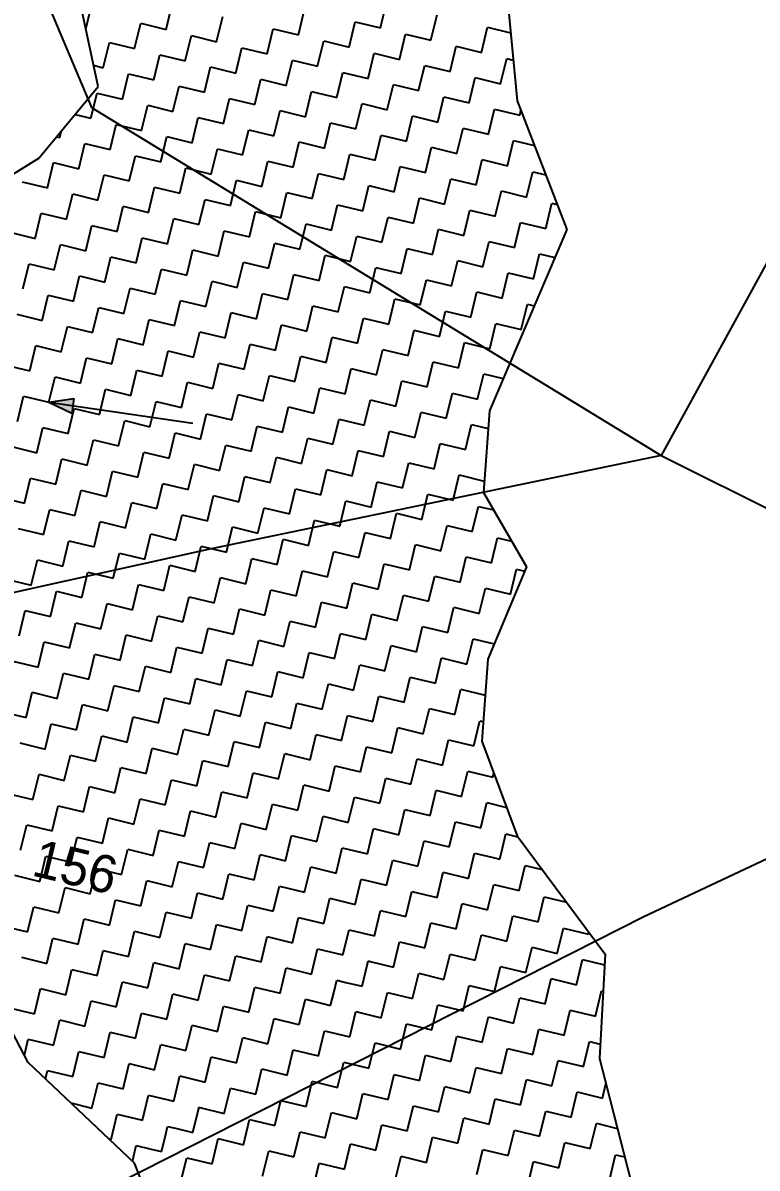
# Model space of a CAD drawing. Header units: metres. Extents: x 280481 to 282563, y 2046849 to 2049468.
# Drawn here: x 281282.9 to 281354, y 2048292.4 to 2048403.3 of the extents above; entities that cross this region are included whole.
import ezdxf
from ezdxf.enums import TextEntityAlignment as Align

# ---------------------------------------------------------------- set-up
doc = ezdxf.new("R2010")
doc.units = ezdxf.units.M
for name, color, linetype in [('POLY_HATCH', 12, 'Continuous'), ('POLY_PARCEL', 6, 'Continuous'), ('TEXT_PARCEL', 7, 'Continuous')]:
    doc.layers.add(name, color=color, linetype=linetype)
doc.styles.add('TEXT_MAP', font='')
doc.styles.get('TEXT_MAP').set_extended_font_data('Kruti Dev 050')

msp = doc.modelspace()

# ---------------------------------------------------------------- hatches: boundary and pattern name
h = msp.add_hatch(color=256)
h.paths.add_polyline_path([(281287.69, 2048366.24), (281287.79, 2048366.94), (281285.38, 2048366.57)])
h.paths.add_polyline_path([(281285.38, 2048366.57), (281287.59, 2048365.53), (281287.69, 2048366.24)])

# ---------------------------------------------------------------- linework, layer by layer
for points in [[(281285.38, 2048366.57), (281287.79, 2048366.94)], [(281287.79, 2048366.94), (281287.59, 2048365.53)], [(281285.38, 2048366.57), (281299.31, 2048364.55)], [(281285.38, 2048366.57), (281287.59, 2048365.53)]]:
    msp.add_lwpolyline(points)
at = {"layer": 'POLY_HATCH'}
for p, q in [((281328.88, 2048414.76), (281330.73, 2048395.75)), ((281290.14, 2048397.15), (281287.11, 2048411.33)), ((281284.41, 2048390.2), (281290.14, 2048397.15)), ((281330.73, 2048395.75), (281335.52, 2048383.3)), ((281280.62, 2048387.89), (281284.41, 2048390.2)), ((281335.52, 2048383.3), (281328.04, 2048365.75)), ((281328.04, 2048365.75), (281327.46, 2048357.82)), ((281327.46, 2048357.82), (281331.64, 2048350.62)), ((281331.64, 2048350.62), (281327.87, 2048341.69)), ((281327.87, 2048341.69), (281327.29, 2048333.76)), ((281327.29, 2048333.76), (281330.72, 2048324.59)), ((281330.72, 2048324.59), (281339.24, 2048313.11)), ((281283.37, 2048302.62), (281273.98, 2048320.5)), ((281339.24, 2048313.11), (281338.68, 2048303.03)), ((281293.66, 2048292.87), (281283.37, 2048302.62)), ((281338.68, 2048303.03), (281342.14, 2048289.55)), ((281297.02, 2048284.52), (281293.66, 2048292.87))]:
    msp.add_line(p, q, dxfattribs=at)
at = {"layer": 'POLY_HATCH', "linetype": 'Continuous'}
for p, q in [((281296.72, 2048402.68), (281297.31, 2048405.12)), ((281309.54, 2048402.16), (281310.14, 2048404.6)), ((281317.48, 2048402.82), (281318.07, 2048405.27)), ((281288.95, 2048402.69), (281289.38, 2048404.45)), ((281301.61, 2048401.49), (281302.21, 2048403.94)), ((281314.44, 2048400.97), (281315.03, 2048403.42)), ((281315.03, 2048403.42), (281317.48, 2048402.82)), ((281322.37, 2048401.64), (281322.96, 2048404.08)), ((281293.68, 2048400.82), (281294.27, 2048403.27)), ((281294.27, 2048403.27), (281296.72, 2048402.68)), ((281306.51, 2048400.3), (281307.1, 2048402.75)), ((281307.1, 2048402.75), (281309.54, 2048402.16)), ((281327.26, 2048400.45), (281327.86, 2048402.9)), ((281327.86, 2048402.9), (281330.09, 2048402.36)), ((281290.64, 2048398.97), (281291.23, 2048401.41)), ((281291.23, 2048401.41), (281293.68, 2048400.82)), ((281298.57, 2048399.64), (281299.17, 2048402.08)), ((281299.17, 2048402.08), (281301.61, 2048401.49)), ((281311.4, 2048399.12), (281311.99, 2048401.56)), ((281311.99, 2048401.56), (281314.44, 2048400.97)), ((281319.33, 2048399.78), (281319.92, 2048402.23)), ((281319.92, 2048402.23), (281322.37, 2048401.64)), ((281295.53, 2048397.78), (281296.13, 2048400.23)), ((281296.13, 2048400.23), (281298.57, 2048399.64)), ((281303.47, 2048398.45), (281304.06, 2048400.9)), ((281304.06, 2048400.9), (281306.51, 2048400.3)), ((281316.29, 2048397.93), (281316.88, 2048400.38)), ((281316.88, 2048400.38), (281319.33, 2048399.78)), ((281324.22, 2048398.6), (281324.82, 2048401.05)), ((281324.82, 2048401.05), (281327.26, 2048400.45)), ((281289.7, 2048399.2), (281290.64, 2048398.97)), ((281300.43, 2048396.6), (281301.02, 2048399.04)), ((281301.02, 2048399.04), (281303.47, 2048398.45)), ((281308.36, 2048397.26), (281308.95, 2048399.71)), ((281308.95, 2048399.71), (281311.4, 2048399.12)), ((281321.18, 2048396.75), (281321.78, 2048399.19)), ((281321.78, 2048399.19), (281324.22, 2048398.6)), ((281329.12, 2048397.41), (281329.71, 2048399.86)), ((281329.71, 2048399.86), (281330.35, 2048399.7)), ((281292.49, 2048395.93), (281293.09, 2048398.38)), ((281293.09, 2048398.38), (281295.53, 2048397.78)), ((281305.32, 2048395.41), (281305.91, 2048397.86)), ((281305.91, 2048397.86), (281308.36, 2048397.26)), ((281313.25, 2048396.08), (281313.84, 2048398.52)), ((281313.84, 2048398.52), (281316.29, 2048397.93)), ((281326.08, 2048395.56), (281326.67, 2048398.01)), ((281326.67, 2048398.01), (281329.12, 2048397.41)), ((281297.39, 2048394.74), (281297.98, 2048397.19)), ((281297.98, 2048397.19), (281300.43, 2048396.6)), ((281318.14, 2048394.89), (281318.74, 2048397.34)), ((281318.74, 2048397.34), (281321.18, 2048396.75)), ((281289.45, 2048394.08), (281290.05, 2048396.52)), ((281290.05, 2048396.52), (281292.49, 2048395.93)), ((281302.28, 2048393.56), (281302.87, 2048396)), ((281302.87, 2048396), (281305.32, 2048395.41)), ((281310.21, 2048394.22), (281310.8, 2048396.67)), ((281310.8, 2048396.67), (281313.25, 2048396.08)), ((281323.04, 2048393.71), (281323.63, 2048396.15)), ((281323.63, 2048396.15), (281326.08, 2048395.56)), ((281294.35, 2048392.89), (281294.94, 2048395.34)), ((281294.94, 2048395.34), (281297.39, 2048394.74)), ((281307.17, 2048392.37), (281307.77, 2048394.82)), ((281307.77, 2048394.82), (281310.21, 2048394.22)), ((281315.1, 2048393.04), (281315.7, 2048395.49)), ((281315.7, 2048395.49), (281318.14, 2048394.89)), ((281327.93, 2048392.52), (281328.52, 2048394.97)), ((281328.52, 2048394.97), (281330.97, 2048394.37)), ((281330.97, 2048394.37), (281331.08, 2048394.84)), ((281287.91, 2048394.45), (281289.45, 2048394.08)), ((281291.31, 2048391.04), (281291.9, 2048393.48)), ((281291.9, 2048393.48), (281294.35, 2048392.89)), ((281299.24, 2048391.7), (281299.83, 2048394.15)), ((281299.83, 2048394.15), (281302.28, 2048393.56)), ((281312.07, 2048391.19), (281312.66, 2048393.63)), ((281312.66, 2048393.63), (281315.1, 2048393.04)), ((281320, 2048391.85), (281320.59, 2048394.3)), ((281320.59, 2048394.3), (281323.04, 2048393.71)), ((281286.42, 2048392.22), (281286.55, 2048392.8)), ((281304.13, 2048390.52), (281304.73, 2048392.96)), ((281304.73, 2048392.96), (281307.17, 2048392.37)), ((281316.96, 2048390), (281317.55, 2048392.45)), ((281317.55, 2048392.45), (281320, 2048391.85)), ((281324.89, 2048390.67), (281325.48, 2048393.11)), ((281325.48, 2048393.11), (281327.93, 2048392.52)), ((281286.14, 2048392.29), (281286.42, 2048392.22)), ((281288.27, 2048389.18), (281288.86, 2048391.63)), ((281288.86, 2048391.63), (281291.31, 2048391.04)), ((281296.2, 2048389.85), (281296.79, 2048392.3)), ((281296.79, 2048392.3), (281299.24, 2048391.7)), ((281309.03, 2048389.33), (281309.62, 2048391.78)), ((281309.62, 2048391.78), (281312.07, 2048391.19)), ((281321.85, 2048388.81), (281322.44, 2048391.26)), ((281322.44, 2048391.26), (281324.89, 2048390.67)), ((281329.78, 2048389.48), (281330.38, 2048391.93)), ((281330.38, 2048391.93), (281332.39, 2048391.44)), ((281293.16, 2048388), (281293.75, 2048390.44)), ((281293.75, 2048390.44), (281296.2, 2048389.85)), ((281301.09, 2048388.66), (281301.69, 2048391.11)), ((281301.69, 2048391.11), (281304.13, 2048390.52)), ((281313.92, 2048388.15), (281314.51, 2048390.59)), ((281314.51, 2048390.59), (281316.96, 2048390)), ((281285.23, 2048387.33), (281285.82, 2048389.78)), ((281285.82, 2048389.78), (281288.27, 2048389.18)), ((281298.05, 2048386.81), (281298.65, 2048389.26)), ((281298.65, 2048389.26), (281301.09, 2048388.66)), ((281305.99, 2048387.48), (281306.58, 2048389.92)), ((281306.58, 2048389.92), (281309.03, 2048389.33)), ((281318.81, 2048386.96), (281319.4, 2048389.41)), ((281319.4, 2048389.41), (281321.85, 2048388.81)), ((281326.74, 2048387.63), (281327.34, 2048390.07)), ((281327.34, 2048390.07), (281329.78, 2048389.48)), ((281282.78, 2048387.92), (281285.23, 2048387.33)), ((281290.12, 2048386.14), (281290.72, 2048388.59)), ((281290.72, 2048388.59), (281293.16, 2048388)), ((281302.95, 2048385.62), (281303.54, 2048388.07)), ((281303.54, 2048388.07), (281305.99, 2048387.48)), ((281310.88, 2048386.29), (281311.47, 2048388.74)), ((281311.47, 2048388.74), (281313.92, 2048388.15)), ((281323.7, 2048385.77), (281324.3, 2048388.22)), ((281324.3, 2048388.22), (281326.74, 2048387.63)), ((281331.64, 2048386.44), (281332.23, 2048388.89)), ((281332.23, 2048388.89), (281333.49, 2048388.58)), ((281295.01, 2048384.96), (281295.61, 2048387.4)), ((281295.61, 2048387.4), (281298.05, 2048386.81)), ((281307.84, 2048384.44), (281308.43, 2048386.89)), ((281308.43, 2048386.89), (281310.88, 2048386.29)), ((281315.77, 2048385.11), (281316.37, 2048387.55)), ((281316.37, 2048387.55), (281318.81, 2048386.96)), ((281328.6, 2048384.59), (281329.19, 2048387.03)), ((281329.19, 2048387.03), (281331.64, 2048386.44)), ((281287.08, 2048384.29), (281287.68, 2048386.74)), ((281287.68, 2048386.74), (281290.12, 2048386.14)), ((281299.91, 2048383.77), (281300.5, 2048386.22)), ((281300.5, 2048386.22), (281302.95, 2048385.62)), ((281312.73, 2048383.25), (281313.33, 2048385.7)), ((281313.33, 2048385.7), (281315.77, 2048385.11)), ((281320.67, 2048383.92), (281321.26, 2048386.37)), ((281321.26, 2048386.37), (281323.7, 2048385.77)), ((281333.49, 2048383.4), (281334.08, 2048385.85)), ((281334.08, 2048385.85), (281334.59, 2048385.73)), ((281284.04, 2048382.44), (281284.64, 2048384.88)), ((281284.64, 2048384.88), (281287.08, 2048384.29)), ((281291.98, 2048383.1), (281292.57, 2048385.55)), ((281292.57, 2048385.55), (281295.01, 2048384.96)), ((281304.8, 2048382.59), (281305.39, 2048385.03)), ((281305.39, 2048385.03), (281307.84, 2048384.44)), ((281325.56, 2048382.73), (281326.15, 2048385.18)), ((281326.15, 2048385.18), (281328.6, 2048384.59)), ((281288.94, 2048381.25), (281289.53, 2048383.7)), ((281289.53, 2048383.7), (281291.98, 2048383.1)), ((281296.87, 2048381.92), (281297.46, 2048384.36)), ((281297.46, 2048384.36), (281299.91, 2048383.77)), ((281309.69, 2048381.4), (281310.29, 2048383.85)), ((281310.29, 2048383.85), (281312.73, 2048383.25)), ((281317.63, 2048382.07), (281318.22, 2048384.51)), ((281318.22, 2048384.51), (281320.67, 2048383.92)), ((281330.45, 2048381.55), (281331.04, 2048383.99)), ((281331.04, 2048383.99), (281333.49, 2048383.4)), ((281281.6, 2048383.03), (281284.04, 2048382.44)), ((281293.83, 2048380.06), (281294.42, 2048382.51)), ((281294.42, 2048382.51), (281296.87, 2048381.92)), ((281301.76, 2048380.73), (281302.35, 2048383.18)), ((281302.35, 2048383.18), (281304.8, 2048382.59)), ((281314.59, 2048380.21), (281315.18, 2048382.66)), ((281315.18, 2048382.66), (281317.63, 2048382.07)), ((281322.52, 2048380.88), (281323.11, 2048383.33)), ((281323.11, 2048383.33), (281325.56, 2048382.73)), ((281285.9, 2048379.4), (281286.49, 2048381.84)), ((281286.49, 2048381.84), (281288.94, 2048381.25)), ((281298.72, 2048378.88), (281299.31, 2048381.32)), ((281299.31, 2048381.32), (281301.76, 2048380.73)), ((281306.65, 2048379.55), (281307.25, 2048381.99)), ((281307.25, 2048381.99), (281309.69, 2048381.4)), ((281319.48, 2048379.03), (281320.07, 2048381.47)), ((281320.07, 2048381.47), (281322.52, 2048380.88)), ((281327.41, 2048379.7), (281328, 2048382.14)), ((281328, 2048382.14), (281330.45, 2048381.55)), ((281290.79, 2048378.21), (281291.38, 2048380.66)), ((281291.38, 2048380.66), (281293.83, 2048380.06)), ((281303.61, 2048377.69), (281304.21, 2048380.14)), ((281304.21, 2048380.14), (281306.65, 2048379.55)), ((281311.55, 2048378.36), (281312.14, 2048380.81)), ((281312.14, 2048380.81), (281314.59, 2048380.21)), ((281324.37, 2048377.84), (281324.97, 2048380.29)), ((281324.97, 2048380.29), (281327.41, 2048379.7)), ((281332.3, 2048378.51), (281332.9, 2048380.96)), ((281332.9, 2048380.96), (281334.37, 2048380.6)), ((281282.86, 2048377.54), (281283.45, 2048379.99)), ((281283.45, 2048379.99), (281285.9, 2048379.4)), ((281295.68, 2048377.03), (281296.28, 2048379.47)), ((281296.28, 2048379.47), (281298.72, 2048378.88)), ((281316.44, 2048377.17), (281317.03, 2048379.62)), ((281317.03, 2048379.62), (281319.48, 2048379.03)), ((281329.26, 2048376.66), (281329.86, 2048379.1)), ((281329.86, 2048379.1), (281332.3, 2048378.51)), ((281287.75, 2048376.36), (281288.34, 2048378.8)), ((281288.34, 2048378.8), (281290.79, 2048378.21)), ((281300.58, 2048375.84), (281301.17, 2048378.29)), ((281301.17, 2048378.29), (281303.61, 2048377.69)), ((281308.51, 2048376.51), (281309.1, 2048378.95)), ((281309.1, 2048378.95), (281311.55, 2048378.36)), ((281321.33, 2048375.99), (281321.93, 2048378.43)), ((281321.93, 2048378.43), (281324.37, 2048377.84)), ((281284.71, 2048374.5), (281285.3, 2048376.95)), ((281285.3, 2048376.95), (281287.75, 2048376.36)), ((281292.64, 2048375.17), (281293.24, 2048377.62)), ((281293.24, 2048377.62), (281295.68, 2048377.03)), ((281305.47, 2048374.65), (281306.06, 2048377.1)), ((281306.06, 2048377.1), (281308.51, 2048376.51)), ((281313.4, 2048375.32), (281313.99, 2048377.77)), ((281313.99, 2048377.77), (281316.44, 2048377.17)), ((281326.23, 2048374.8), (281326.82, 2048377.25)), ((281326.82, 2048377.25), (281329.26, 2048376.66)), ((281289.6, 2048373.32), (281290.2, 2048375.76)), ((281290.2, 2048375.76), (281292.64, 2048375.17)), ((281297.54, 2048373.99), (281298.13, 2048376.43)), ((281298.13, 2048376.43), (281300.58, 2048375.84)), ((281310.36, 2048373.47), (281310.95, 2048375.91)), ((281310.95, 2048375.91), (281313.4, 2048375.32)), ((281318.29, 2048374.13), (281318.89, 2048376.58)), ((281318.89, 2048376.58), (281321.33, 2048375.99)), ((281331.12, 2048373.62), (281331.71, 2048376.06)), ((281331.71, 2048376.06), (281332.37, 2048375.9)), ((281282.26, 2048375.1), (281284.71, 2048374.5)), ((281294.5, 2048372.13), (281295.09, 2048374.58)), ((281295.09, 2048374.58), (281297.54, 2048373.99)), ((281302.43, 2048372.8), (281303.02, 2048375.25)), ((281303.02, 2048375.25), (281305.47, 2048374.65)), ((281315.25, 2048372.28), (281315.85, 2048374.73)), ((281315.85, 2048374.73), (281318.29, 2048374.13)), ((281323.19, 2048372.95), (281323.78, 2048375.4)), ((281323.78, 2048375.4), (281326.23, 2048374.8)), ((281286.56, 2048371.46), (281287.16, 2048373.91)), ((281287.16, 2048373.91), (281289.6, 2048373.32)), ((281307.32, 2048371.61), (281307.91, 2048374.06)), ((281307.91, 2048374.06), (281310.36, 2048373.47)), ((281320.15, 2048371.1), (281320.74, 2048373.54)), ((281320.74, 2048373.54), (281323.19, 2048372.95)), ((281328.08, 2048371.76), (281328.67, 2048374.21)), ((281328.67, 2048374.21), (281331.12, 2048373.62)), ((281291.46, 2048370.28), (281292.05, 2048372.73)), ((281292.05, 2048372.73), (281294.5, 2048372.13)), ((281299.39, 2048370.95), (281299.98, 2048373.39)), ((281299.98, 2048373.39), (281302.43, 2048372.8)), ((281312.21, 2048370.43), (281312.81, 2048372.87)), ((281312.81, 2048372.87), (281315.25, 2048372.28)), ((281325.04, 2048369.91), (281325.63, 2048372.36)), ((281325.63, 2048372.36), (281328.08, 2048371.76)), ((281283.52, 2048369.61), (281284.12, 2048372.06)), ((281284.12, 2048372.06), (281286.56, 2048371.46)), ((281296.35, 2048369.09), (281296.94, 2048371.54)), ((281296.94, 2048371.54), (281299.39, 2048370.95)), ((281304.28, 2048369.76), (281304.88, 2048372.21)), ((281304.88, 2048372.21), (281307.32, 2048371.61)), ((281317.11, 2048369.24), (281317.7, 2048371.69)), ((281317.7, 2048371.69), (281320.15, 2048371.1)), ((281281.08, 2048370.2), (281283.52, 2048369.61)), ((281288.42, 2048368.43), (281289.01, 2048370.87)), ((281289.01, 2048370.87), (281291.46, 2048370.28)), ((281301.24, 2048367.91), (281301.84, 2048370.35)), ((281301.84, 2048370.35), (281304.28, 2048369.76)), ((281309.18, 2048368.57), (281309.77, 2048371.02)), ((281309.77, 2048371.02), (281312.21, 2048370.43)), ((281322, 2048368.06), (281322.59, 2048370.5)), ((281322.59, 2048370.5), (281325.04, 2048369.91)), ((281285.38, 2048366.57), (281285.97, 2048369.02)), ((281285.97, 2048369.02), (281288.42, 2048368.43)), ((281293.31, 2048367.24), (281293.9, 2048369.69)), ((281293.9, 2048369.69), (281296.35, 2048369.09)), ((281306.14, 2048366.72), (281306.73, 2048369.17)), ((281306.73, 2048369.17), (281309.18, 2048368.57)), ((281314.07, 2048367.39), (281314.66, 2048369.83)), ((281314.66, 2048369.83), (281317.11, 2048369.24)), ((281326.89, 2048366.87), (281327.49, 2048369.32)), ((281327.49, 2048369.32), (281329.36, 2048368.86)), ((281298.2, 2048366.05), (281298.8, 2048368.5)), ((281298.8, 2048368.5), (281301.24, 2048367.91)), ((281311.03, 2048365.53), (281311.62, 2048367.98)), ((281311.62, 2048367.98), (281314.07, 2048367.39)), ((281318.96, 2048366.2), (281319.55, 2048368.65)), ((281319.55, 2048368.65), (281322, 2048368.06)), ((281282.34, 2048364.72), (281282.93, 2048367.16)), ((281282.93, 2048367.16), (281285.38, 2048366.57)), ((281290.27, 2048365.39), (281290.86, 2048367.83)), ((281290.86, 2048367.83), (281293.31, 2048367.24)), ((281303.1, 2048364.87), (281303.69, 2048367.31)), ((281303.69, 2048367.31), (281306.14, 2048366.72)), ((281323.85, 2048365.02), (281324.45, 2048367.46)), ((281324.45, 2048367.46), (281326.89, 2048366.87)), ((281287.23, 2048363.53), (281287.82, 2048365.98)), ((281287.82, 2048365.98), (281290.27, 2048365.39)), ((281295.16, 2048364.2), (281295.76, 2048366.65)), ((281295.76, 2048366.65), (281298.2, 2048366.05)), ((281307.99, 2048363.68), (281308.58, 2048366.13)), ((281308.58, 2048366.13), (281311.03, 2048365.53)), ((281315.92, 2048364.35), (281316.51, 2048366.8)), ((281316.51, 2048366.8), (281318.96, 2048366.2)), ((281292.12, 2048362.35), (281292.72, 2048364.79)), ((281292.72, 2048364.79), (281295.16, 2048364.2)), ((281300.06, 2048363.01), (281300.65, 2048365.46)), ((281300.65, 2048365.46), (281303.1, 2048364.87)), ((281312.88, 2048362.5), (281313.47, 2048364.94)), ((281313.47, 2048364.94), (281315.92, 2048364.35)), ((281320.81, 2048363.16), (281321.41, 2048365.61)), ((281321.41, 2048365.61), (281323.85, 2048365.02)), ((281284.19, 2048361.68), (281284.79, 2048364.13)), ((281284.79, 2048364.13), (281287.23, 2048363.53)), ((281297.02, 2048361.16), (281297.61, 2048363.61)), ((281297.61, 2048363.61), (281300.06, 2048363.01)), ((281304.95, 2048361.83), (281305.54, 2048364.27)), ((281305.54, 2048364.27), (281307.99, 2048363.68)), ((281317.77, 2048361.31), (281318.37, 2048363.76)), ((281318.37, 2048363.76), (281320.81, 2048363.16)), ((281325.71, 2048361.98), (281326.3, 2048364.42)), ((281326.3, 2048364.42), (281327.91, 2048364.03)), ((281289.09, 2048360.49), (281289.68, 2048362.94)), ((281289.68, 2048362.94), (281292.12, 2048362.35)), ((281301.91, 2048359.97), (281302.5, 2048362.42)), ((281302.5, 2048362.42), (281304.95, 2048361.83)), ((281309.84, 2048360.64), (281310.44, 2048363.09)), ((281310.44, 2048363.09), (281312.88, 2048362.5)), ((281322.67, 2048360.12), (281323.26, 2048362.57)), ((281323.26, 2048362.57), (281325.71, 2048361.98)), ((281281.75, 2048362.27), (281284.19, 2048361.68)), ((281293.98, 2048359.31), (281294.57, 2048361.75)), ((281294.57, 2048361.75), (281297.02, 2048361.16)), ((281314.74, 2048359.46), (281315.33, 2048361.9)), ((281315.33, 2048361.9), (281317.77, 2048361.31)), ((281286.05, 2048358.64), (281286.64, 2048361.09)), ((281286.64, 2048361.09), (281289.09, 2048360.49)), ((281298.87, 2048358.12), (281299.46, 2048360.57)), ((281299.46, 2048360.57), (281301.91, 2048359.97)), ((281306.8, 2048358.79), (281307.4, 2048361.24)), ((281307.4, 2048361.24), (281309.84, 2048360.64)), ((281319.63, 2048358.27), (281320.22, 2048360.72)), ((281320.22, 2048360.72), (281322.67, 2048360.12)), ((281283.01, 2048356.79), (281283.6, 2048359.23)), ((281283.6, 2048359.23), (281286.05, 2048358.64)), ((281290.94, 2048357.45), (281291.53, 2048359.9)), ((281291.53, 2048359.9), (281293.98, 2048359.31)), ((281303.76, 2048356.94), (281304.36, 2048359.38)), ((281304.36, 2048359.38), (281306.8, 2048358.79)), ((281311.7, 2048357.6), (281312.29, 2048360.05)), ((281312.29, 2048360.05), (281314.74, 2048359.46)), ((281324.52, 2048357.08), (281325.11, 2048359.53)), ((281325.11, 2048359.53), (281327.54, 2048358.94)), ((281287.9, 2048355.6), (281288.49, 2048358.05)), ((281288.49, 2048358.05), (281290.94, 2048357.45)), ((281295.83, 2048356.27), (281296.42, 2048358.71)), ((281296.42, 2048358.71), (281298.87, 2048358.12)), ((281308.66, 2048355.75), (281309.25, 2048358.2)), ((281309.25, 2048358.2), (281311.7, 2048357.6)), ((281316.59, 2048356.42), (281317.18, 2048358.86)), ((281317.18, 2048358.86), (281319.63, 2048358.27)), ((281280.56, 2048357.38), (281283.01, 2048356.79)), ((281292.79, 2048354.41), (281293.39, 2048356.86)), ((281293.39, 2048356.86), (281295.83, 2048356.27)), ((281300.72, 2048355.08), (281301.32, 2048357.53)), ((281301.32, 2048357.53), (281303.76, 2048356.94)), ((281313.55, 2048354.56), (281314.14, 2048357.01)), ((281314.14, 2048357.01), (281316.59, 2048356.42)), ((281321.48, 2048355.23), (281322.07, 2048357.68)), ((281322.07, 2048357.68), (281324.52, 2048357.08)), ((281284.86, 2048353.75), (281285.45, 2048356.19)), ((281285.45, 2048356.19), (281287.9, 2048355.6)), ((281305.62, 2048353.9), (281306.21, 2048356.34)), ((281306.21, 2048356.34), (281308.66, 2048355.75)), ((281318.44, 2048353.38), (281319.04, 2048355.82)), ((281319.04, 2048355.82), (281321.48, 2048355.23)), ((281326.37, 2048354.04), (281326.97, 2048356.49)), ((281326.97, 2048356.49), (281328.43, 2048356.14)), ((281289.75, 2048352.56), (281290.35, 2048355.01)), ((281290.35, 2048355.01), (281292.79, 2048354.41)), ((281297.68, 2048353.23), (281298.28, 2048355.67)), ((281298.28, 2048355.67), (281300.72, 2048355.08)), ((281310.51, 2048352.71), (281311.1, 2048355.16)), ((281311.1, 2048355.16), (281313.55, 2048354.56)), ((281323.34, 2048352.19), (281323.93, 2048354.64)), ((281323.93, 2048354.64), (281326.37, 2048354.04)), ((281282.41, 2048354.34), (281284.86, 2048353.75)), ((281294.65, 2048351.37), (281295.24, 2048353.82)), ((281295.24, 2048353.82), (281297.68, 2048353.23)), ((281302.58, 2048352.04), (281303.17, 2048354.49)), ((281303.17, 2048354.49), (281305.62, 2048353.9)), ((281315.4, 2048351.52), (281316, 2048353.97)), ((281316, 2048353.97), (281318.44, 2048353.38)), ((281286.71, 2048350.71), (281287.31, 2048353.15)), ((281287.31, 2048353.15), (281289.75, 2048352.56)), ((281299.54, 2048350.19), (281300.13, 2048352.64)), ((281300.13, 2048352.64), (281302.58, 2048352.04)), ((281307.47, 2048350.86), (281308.06, 2048353.3)), ((281308.06, 2048353.3), (281310.51, 2048352.71)), ((281320.3, 2048350.34), (281320.89, 2048352.78)), ((281320.89, 2048352.78), (281323.34, 2048352.19)), ((281328.23, 2048351.01), (281328.82, 2048353.45)), ((281328.82, 2048353.45), (281330.18, 2048353.12)), ((281283.67, 2048348.85), (281284.27, 2048351.3)), ((281284.27, 2048351.3), (281286.71, 2048350.71)), ((281291.61, 2048349.52), (281292.2, 2048351.97)), ((281292.2, 2048351.97), (281294.65, 2048351.37)), ((281304.43, 2048349), (281305.02, 2048351.45)), ((281305.02, 2048351.45), (281307.47, 2048350.86)), ((281312.36, 2048349.67), (281312.96, 2048352.12)), ((281312.96, 2048352.12), (281315.4, 2048351.52)), ((281325.19, 2048349.15), (281325.78, 2048351.6)), ((281325.78, 2048351.6), (281328.23, 2048351.01)), ((281296.5, 2048348.34), (281297.09, 2048350.78)), ((281297.09, 2048350.78), (281299.54, 2048350.19)), ((281309.32, 2048347.82), (281309.92, 2048350.26)), ((281309.92, 2048350.26), (281312.36, 2048349.67)), ((281317.26, 2048348.48), (281317.85, 2048350.93)), ((281317.85, 2048350.93), (281320.3, 2048350.34)), ((281330.08, 2048347.97), (281330.67, 2048350.41)), ((281330.67, 2048350.41), (281331.47, 2048350.22)), ((281281.23, 2048349.45), (281283.67, 2048348.85)), ((281288.57, 2048347.67), (281289.16, 2048350.11)), ((281289.16, 2048350.11), (281291.61, 2048349.52)), ((281301.39, 2048347.15), (281301.98, 2048349.6)), ((281301.98, 2048349.6), (281304.43, 2048349)), ((281314.22, 2048346.63), (281314.81, 2048349.08)), ((281314.81, 2048349.08), (281317.26, 2048348.48)), ((281322.15, 2048347.3), (281322.74, 2048349.74)), ((281322.74, 2048349.74), (281325.19, 2048349.15)), ((281285.53, 2048345.81), (281286.12, 2048348.26)), ((281286.12, 2048348.26), (281288.57, 2048347.67)), ((281293.46, 2048346.48), (281294.05, 2048348.93)), ((281294.05, 2048348.93), (281296.5, 2048348.34)), ((281306.28, 2048345.96), (281306.88, 2048348.41)), ((281306.88, 2048348.41), (281309.32, 2048347.82)), ((281327.04, 2048346.11), (281327.64, 2048348.56)), ((281327.64, 2048348.56), (281330.08, 2048347.97)), ((281290.42, 2048344.63), (281291.01, 2048347.07)), ((281291.01, 2048347.07), (281293.46, 2048346.48)), ((281298.35, 2048345.3), (281298.95, 2048347.74)), ((281298.95, 2048347.74), (281301.39, 2048347.15)), ((281311.18, 2048344.78), (281311.77, 2048347.22)), ((281311.77, 2048347.22), (281314.22, 2048346.63)), ((281319.11, 2048345.45), (281319.7, 2048347.89)), ((281319.7, 2048347.89), (281322.15, 2048347.3)), ((281282.49, 2048343.96), (281283.08, 2048346.41)), ((281283.08, 2048346.41), (281285.53, 2048345.81)), ((281295.31, 2048343.44), (281295.91, 2048345.89)), ((281295.91, 2048345.89), (281298.35, 2048345.3)), ((281303.25, 2048344.11), (281303.84, 2048346.56)), ((281303.84, 2048346.56), (281306.28, 2048345.96)), ((281316.07, 2048343.59), (281316.66, 2048346.04)), ((281316.66, 2048346.04), (281319.11, 2048345.45)), ((281324, 2048344.26), (281324.6, 2048346.71)), ((281324.6, 2048346.71), (281327.04, 2048346.11)), ((281287.38, 2048342.78), (281287.97, 2048345.22)), ((281287.97, 2048345.22), (281290.42, 2048344.63)), ((281300.21, 2048342.26), (281300.8, 2048344.7)), ((281300.8, 2048344.7), (281303.25, 2048344.11)), ((281308.14, 2048342.92), (281308.73, 2048345.37)), ((281308.73, 2048345.37), (281311.18, 2048344.78)), ((281320.96, 2048342.41), (281321.56, 2048344.85)), ((281321.56, 2048344.85), (281324, 2048344.26)), ((281292.27, 2048341.59), (281292.87, 2048344.04)), ((281292.87, 2048344.04), (281295.31, 2048343.44)), ((281305.1, 2048341.07), (281305.69, 2048343.52)), ((281305.69, 2048343.52), (281308.14, 2048342.92)), ((281313.03, 2048341.74), (281313.62, 2048344.18)), ((281313.62, 2048344.18), (281316.07, 2048343.59)), ((281325.86, 2048341.22), (281326.45, 2048343.67)), ((281326.45, 2048343.67), (281328.49, 2048343.17)), ((281284.34, 2048340.92), (281284.93, 2048343.37)), ((281284.93, 2048343.37), (281287.38, 2048342.78)), ((281297.17, 2048340.4), (281297.76, 2048342.85)), ((281297.76, 2048342.85), (281300.21, 2048342.26)), ((281317.92, 2048340.55), (281318.52, 2048343)), ((281318.52, 2048343), (281320.96, 2048342.41)), ((281281.89, 2048341.51), (281284.34, 2048340.92)), ((281289.23, 2048339.74), (281289.83, 2048342.18)), ((281289.83, 2048342.18), (281292.27, 2048341.59)), ((281302.06, 2048339.22), (281302.65, 2048341.66)), ((281302.65, 2048341.66), (281305.1, 2048341.07)), ((281309.99, 2048339.88), (281310.58, 2048342.33)), ((281310.58, 2048342.33), (281313.03, 2048341.74)), ((281322.82, 2048339.37), (281323.41, 2048341.81)), ((281323.41, 2048341.81), (281325.86, 2048341.22)), ((281286.19, 2048337.88), (281286.79, 2048340.33)), ((281286.79, 2048340.33), (281289.23, 2048339.74)), ((281294.13, 2048338.55), (281294.72, 2048341)), ((281294.72, 2048341), (281297.17, 2048340.4)), ((281306.95, 2048338.03), (281307.55, 2048340.48)), ((281307.55, 2048340.48), (281309.99, 2048339.88)), ((281314.88, 2048338.7), (281315.48, 2048341.15)), ((281315.48, 2048341.15), (281317.92, 2048340.55)), ((281291.09, 2048336.7), (281291.68, 2048339.14)), ((281291.68, 2048339.14), (281294.13, 2048338.55)), ((281299.02, 2048337.36), (281299.61, 2048339.81)), ((281299.61, 2048339.81), (281302.06, 2048339.22)), ((281311.85, 2048336.85), (281312.44, 2048339.29)), ((281312.44, 2048339.29), (281314.88, 2048338.7)), ((281319.78, 2048337.51), (281320.37, 2048339.96)), ((281320.37, 2048339.96), (281322.82, 2048339.37)), ((281283.16, 2048336.03), (281283.75, 2048338.48)), ((281283.75, 2048338.48), (281286.19, 2048337.88)), ((281303.91, 2048336.18), (281304.51, 2048338.62)), ((281304.51, 2048338.62), (281306.95, 2048338.03)), ((281316.74, 2048335.66), (281317.33, 2048338.11)), ((281317.33, 2048338.11), (281319.78, 2048337.51)), ((281324.67, 2048336.33), (281325.26, 2048338.77)), ((281325.26, 2048338.77), (281327.62, 2048338.2)), ((281288.05, 2048334.84), (281288.64, 2048337.29)), ((281288.64, 2048337.29), (281291.09, 2048336.7)), ((281295.98, 2048335.51), (281296.57, 2048337.96)), ((281296.57, 2048337.96), (281299.02, 2048337.36)), ((281308.81, 2048334.99), (281309.4, 2048337.44)), ((281309.4, 2048337.44), (281311.85, 2048336.85)), ((281321.63, 2048334.47), (281322.22, 2048336.92)), ((281322.22, 2048336.92), (281324.67, 2048336.33)), ((281280.71, 2048336.62), (281283.16, 2048336.03)), ((281292.94, 2048333.66), (281293.53, 2048336.1)), ((281293.53, 2048336.1), (281295.98, 2048335.51)), ((281300.87, 2048334.32), (281301.47, 2048336.77)), ((281301.47, 2048336.77), (281303.91, 2048336.18)), ((281313.7, 2048333.81), (281314.29, 2048336.25)), ((281314.29, 2048336.25), (281316.74, 2048335.66)), ((281285.01, 2048332.99), (281285.6, 2048335.44)), ((281285.6, 2048335.44), (281288.05, 2048334.84)), ((281297.83, 2048332.47), (281298.43, 2048334.92)), ((281298.43, 2048334.92), (281300.87, 2048334.32)), ((281305.77, 2048333.14), (281306.36, 2048335.58)), ((281306.36, 2048335.58), (281308.81, 2048334.99)), ((281318.59, 2048332.62), (281319.18, 2048335.07)), ((281319.18, 2048335.07), (281321.63, 2048334.47)), ((281326.52, 2048333.29), (281327.12, 2048335.73)), ((281327.12, 2048335.73), (281327.43, 2048335.66)), ((281282.56, 2048333.58), (281285.01, 2048332.99)), ((281289.9, 2048331.8), (281290.49, 2048334.25)), ((281290.49, 2048334.25), (281292.94, 2048333.66)), ((281302.73, 2048331.28), (281303.32, 2048333.73)), ((281303.32, 2048333.73), (281305.77, 2048333.14)), ((281310.66, 2048331.95), (281311.25, 2048334.4)), ((281311.25, 2048334.4), (281313.7, 2048333.81)), ((281323.48, 2048331.43), (281324.08, 2048333.88)), ((281324.08, 2048333.88), (281326.52, 2048333.29)), ((281294.79, 2048330.62), (281295.39, 2048333.06)), ((281295.39, 2048333.06), (281297.83, 2048332.47)), ((281307.62, 2048330.1), (281308.21, 2048332.55)), ((281308.21, 2048332.55), (281310.66, 2048331.95)), ((281315.55, 2048330.77), (281316.14, 2048333.21)), ((281316.14, 2048333.21), (281318.59, 2048332.62)), ((281286.86, 2048329.95), (281287.46, 2048332.4)), ((281287.46, 2048332.4), (281289.9, 2048331.8)), ((281299.69, 2048329.43), (281300.28, 2048331.88)), ((281300.28, 2048331.88), (281302.73, 2048331.28)), ((281312.51, 2048328.91), (281313.11, 2048331.36)), ((281313.11, 2048331.36), (281315.55, 2048330.77)), ((281320.44, 2048329.58), (281321.04, 2048332.03)), ((281321.04, 2048332.03), (281323.48, 2048331.43)), ((281283.82, 2048328.1), (281284.42, 2048330.54)), ((281284.42, 2048330.54), (281286.86, 2048329.95)), ((281291.76, 2048328.76), (281292.35, 2048331.21)), ((281292.35, 2048331.21), (281294.79, 2048330.62)), ((281304.58, 2048328.25), (281305.17, 2048330.69)), ((281305.17, 2048330.69), (281307.62, 2048330.1)), ((281325.34, 2048328.39), (281325.93, 2048330.84)), ((281325.93, 2048330.84), (281328.38, 2048330.25)), ((281328.38, 2048330.25), (281328.47, 2048330.62)), ((281288.72, 2048326.91), (281289.31, 2048329.36)), ((281289.31, 2048329.36), (281291.76, 2048328.76)), ((281296.65, 2048327.58), (281297.24, 2048330.02)), ((281297.24, 2048330.02), (281299.69, 2048329.43)), ((281309.47, 2048327.06), (281310.07, 2048329.51)), ((281310.07, 2048329.51), (281312.51, 2048328.91)), ((281317.41, 2048327.73), (281318, 2048330.17)), ((281318, 2048330.17), (281320.44, 2048329.58)), ((281281.38, 2048328.69), (281283.82, 2048328.1)), ((281293.61, 2048325.72), (281294.2, 2048328.17)), ((281294.2, 2048328.17), (281296.65, 2048327.58)), ((281301.54, 2048326.39), (281302.13, 2048328.84)), ((281302.13, 2048328.84), (281304.58, 2048328.25)), ((281314.37, 2048325.87), (281314.96, 2048328.32)), ((281314.96, 2048328.32), (281317.41, 2048327.73)), ((281322.3, 2048326.54), (281322.89, 2048328.99)), ((281322.89, 2048328.99), (281325.34, 2048328.39)), ((281285.68, 2048325.06), (281286.27, 2048327.5)), ((281286.27, 2048327.5), (281288.72, 2048326.91)), ((281298.5, 2048324.54), (281299.09, 2048326.99)), ((281299.09, 2048326.99), (281301.54, 2048326.39)), ((281306.43, 2048325.21), (281307.03, 2048327.65)), ((281307.03, 2048327.65), (281309.47, 2048327.06)), ((281319.26, 2048324.69), (281319.85, 2048327.13)), ((281319.85, 2048327.13), (281322.3, 2048326.54)), ((281327.19, 2048325.36), (281327.78, 2048327.8)), ((281327.78, 2048327.8), (281329.69, 2048327.34)), ((281290.57, 2048323.87), (281291.16, 2048326.32)), ((281291.16, 2048326.32), (281293.61, 2048325.72)), ((281303.39, 2048323.35), (281303.99, 2048325.8)), ((281303.99, 2048325.8), (281306.43, 2048325.21)), ((281311.33, 2048324.02), (281311.92, 2048326.47)), ((281311.92, 2048326.47), (281314.37, 2048325.87)), ((281324.15, 2048323.5), (281324.74, 2048325.95)), ((281324.74, 2048325.95), (281327.19, 2048325.36)), ((281282.64, 2048323.2), (281283.23, 2048325.65)), ((281283.23, 2048325.65), (281285.68, 2048325.06)), ((281295.46, 2048322.69), (281296.06, 2048325.13)), ((281296.06, 2048325.13), (281298.5, 2048324.54)), ((281316.22, 2048322.83), (281316.81, 2048325.28)), ((281316.81, 2048325.28), (281319.26, 2048324.69)), ((281329.3, 2048323.38), (281329.64, 2048324.76)), ((281329.64, 2048324.76), (281330.64, 2048324.52)), ((281287.53, 2048322.02), (281288.12, 2048324.46)), ((281288.12, 2048324.46), (281290.57, 2048323.87)), ((281300.35, 2048321.5), (281300.95, 2048323.95)), ((281300.95, 2048323.95), (281303.39, 2048323.35)), ((281308.29, 2048322.17), (281308.88, 2048324.61)), ((281308.88, 2048324.61), (281311.33, 2048324.02)), ((281321.11, 2048321.65), (281321.71, 2048324.09)), ((281321.71, 2048324.09), (281324.15, 2048323.5)), ((281330.64, 2048324.52), (281330.8, 2048324.48)), ((281284.49, 2048320.16), (281285.08, 2048322.61)), ((281285.08, 2048322.61), (281287.53, 2048322.02)), ((281292.42, 2048320.83), (281293.02, 2048323.28)), ((281293.02, 2048323.28), (281295.46, 2048322.69)), ((281305.25, 2048320.31), (281305.84, 2048322.76)), ((281305.84, 2048322.76), (281308.29, 2048322.17)), ((281313.18, 2048320.98), (281313.77, 2048323.43)), ((281313.77, 2048323.43), (281316.22, 2048322.83)), ((281326.03, 2048320.58), (281326.6, 2048322.91)), ((281326.6, 2048322.91), (281328.28, 2048322.5)), ((281328.28, 2048322.5), (281329.04, 2048322.32)), ((281329.04, 2048322.32), (281329.3, 2048323.38)), ((281289.38, 2048318.98), (281289.98, 2048321.42)), ((281289.98, 2048321.42), (281292.42, 2048320.83)), ((281297.32, 2048319.65), (281297.91, 2048322.09)), ((281297.91, 2048322.09), (281300.35, 2048321.5)), ((281310.14, 2048319.13), (281310.73, 2048321.57)), ((281310.73, 2048321.57), (281313.18, 2048320.98)), ((281318.07, 2048319.79), (281318.67, 2048322.24)), ((281318.67, 2048322.24), (281321.11, 2048321.65)), ((281330.9, 2048319.28), (281331.49, 2048321.72)), ((281331.49, 2048321.72), (281333.15, 2048321.32)), ((281282.04, 2048320.76), (281284.49, 2048320.16)), ((281294.28, 2048317.79), (281294.87, 2048320.24)), ((281294.87, 2048320.24), (281297.32, 2048319.65)), ((281302.21, 2048318.46), (281302.8, 2048320.91)), ((281302.8, 2048320.91), (281305.25, 2048320.31)), ((281315.03, 2048317.94), (281315.63, 2048320.39)), ((281315.63, 2048320.39), (281318.07, 2048319.79)), ((281322.97, 2048318.61), (281323.56, 2048321.06)), ((281323.56, 2048321.06), (281325.92, 2048320.48)), ((281325.92, 2048320.48), (281326.01, 2048320.46)), ((281326.01, 2048320.46), (281326.03, 2048320.58)), ((281286.34, 2048317.12), (281286.94, 2048319.57)), ((281286.94, 2048319.57), (281289.38, 2048318.98)), ((281307.1, 2048317.27), (281307.69, 2048319.72)), ((281307.69, 2048319.72), (281310.14, 2048319.13)), ((281319.93, 2048316.76), (281320.52, 2048319.2)), ((281320.52, 2048319.2), (281322.97, 2048318.61)), ((281327.86, 2048317.42), (281328.45, 2048319.87)), ((281328.45, 2048319.87), (281330.9, 2048319.28)), ((281291.24, 2048315.94), (281291.83, 2048318.39)), ((281291.83, 2048318.39), (281294.28, 2048317.79)), ((281299.17, 2048316.61), (281299.76, 2048319.05)), ((281299.76, 2048319.05), (281302.21, 2048318.46)), ((281311.99, 2048316.09), (281312.59, 2048318.53)), ((281312.59, 2048318.53), (281315.03, 2048317.94)), ((281324.82, 2048315.57), (281325.41, 2048318.02)), ((281325.41, 2048318.02), (281327.86, 2048317.42)), ((281332.75, 2048316.24), (281333.34, 2048318.68)), ((281333.34, 2048318.68), (281335.49, 2048318.16)), ((281283.3, 2048315.27), (281283.9, 2048317.72)), ((281283.9, 2048317.72), (281286.34, 2048317.12)), ((281296.13, 2048314.75), (281296.72, 2048317.2)), ((281296.72, 2048317.2), (281299.17, 2048316.61)), ((281304.06, 2048315.42), (281304.65, 2048317.87)), ((281304.65, 2048317.87), (281307.1, 2048317.27)), ((281316.89, 2048314.9), (281317.48, 2048317.35)), ((281317.48, 2048317.35), (281319.93, 2048316.76)), ((281280.86, 2048315.86), (281283.3, 2048315.27)), ((281288.2, 2048314.09), (281288.79, 2048316.53)), ((281288.79, 2048316.53), (281291.24, 2048315.94)), ((281301.02, 2048313.57), (281301.62, 2048316.01)), ((281301.62, 2048316.01), (281304.06, 2048315.42)), ((281308.95, 2048314.23), (281309.55, 2048316.68)), ((281309.55, 2048316.68), (281311.99, 2048316.09)), ((281321.78, 2048313.72), (281322.37, 2048316.16)), ((281322.37, 2048316.16), (281324.82, 2048315.57)), ((281329.71, 2048314.38), (281330.31, 2048316.83)), ((281330.31, 2048316.83), (281332.75, 2048316.24)), ((281285.16, 2048312.23), (281285.75, 2048314.68)), ((281285.75, 2048314.68), (281288.2, 2048314.09)), ((281293.09, 2048312.9), (281293.68, 2048315.35)), ((281293.68, 2048315.35), (281296.13, 2048314.75)), ((281305.92, 2048312.38), (281306.51, 2048314.83)), ((281306.51, 2048314.83), (281308.95, 2048314.23)), ((281313.85, 2048313.05), (281314.44, 2048315.49)), ((281314.44, 2048315.49), (281316.89, 2048314.9)), ((281326.67, 2048312.53), (281327.27, 2048314.98)), ((281327.27, 2048314.98), (281329.71, 2048314.38)), ((281334.6, 2048313.2), (281335.2, 2048315.64)), ((281335.2, 2048315.64), (281337.64, 2048315.05)), ((281337.64, 2048315.05), (281337.68, 2048315.21)), ((281297.98, 2048311.71), (281298.58, 2048314.16)), ((281298.58, 2048314.16), (281301.02, 2048313.57)), ((281310.81, 2048311.2), (281311.4, 2048313.64)), ((281311.4, 2048313.64), (281313.85, 2048313.05)), ((281318.74, 2048311.86), (281319.33, 2048314.31)), ((281319.33, 2048314.31), (281321.78, 2048313.72)), ((281331.57, 2048311.34), (281332.16, 2048313.79)), ((281332.16, 2048313.79), (281334.6, 2048313.2)), ((281282.71, 2048312.82), (281285.16, 2048312.23)), ((281290.05, 2048311.05), (281290.64, 2048313.49)), ((281290.64, 2048313.49), (281293.09, 2048312.9)), ((281302.88, 2048310.53), (281303.47, 2048312.97)), ((281303.47, 2048312.97), (281305.92, 2048312.38)), ((281316.23, 2048312.19), (281316.29, 2048312.46)), ((281316.29, 2048312.46), (281316.49, 2048312.41)), ((281323.63, 2048310.68), (281324.23, 2048313.12)), ((281324.23, 2048313.12), (281326.67, 2048312.53)), ((281336.46, 2048310.16), (281337.05, 2048312.6)), ((281337.05, 2048312.6), (281339.19, 2048312.09)), ((281287.01, 2048309.19), (281287.6, 2048311.64)), ((281287.6, 2048311.64), (281290.05, 2048311.05)), ((281294.94, 2048309.86), (281295.54, 2048312.31)), ((281295.54, 2048312.31), (281297.98, 2048311.71)), ((281307.77, 2048309.34), (281308.36, 2048311.79)), ((281308.36, 2048311.79), (281310.81, 2048311.2)), ((281315.7, 2048310.01), (281316.23, 2048312.19)), ((281316.49, 2048312.41), (281318.74, 2048311.86)), ((281328.53, 2048309.49), (281329.12, 2048311.94)), ((281329.12, 2048311.94), (281331.57, 2048311.34)), ((281291.9, 2048308.01), (281292.5, 2048310.45)), ((281292.5, 2048310.45), (281294.94, 2048309.86)), ((281299.84, 2048308.67), (281300.43, 2048311.12)), ((281300.43, 2048311.12), (281302.88, 2048310.53)), ((281312.96, 2048309.39), (281313.25, 2048310.6)), ((281313.25, 2048310.6), (281314.13, 2048310.39)), ((281314.13, 2048310.39), (281315.7, 2048310.01)), ((281320.59, 2048308.82), (281321.19, 2048311.27)), ((281321.19, 2048311.27), (281323.63, 2048310.68)), ((281333.42, 2048308.3), (281334.01, 2048310.75)), ((281334.01, 2048310.75), (281336.46, 2048310.16)), ((281283.97, 2048307.34), (281284.56, 2048309.79)), ((281284.56, 2048309.79), (281287.01, 2048309.19)), ((281296.8, 2048306.82), (281297.39, 2048309.27)), ((281297.39, 2048309.27), (281299.84, 2048308.67)), ((281304.73, 2048307.49), (281305.32, 2048309.93)), ((281305.32, 2048309.93), (281307.77, 2048309.34)), ((281312.66, 2048308.16), (281312.96, 2048309.39)), ((281317.55, 2048306.97), (281318.15, 2048309.42)), ((281318.15, 2048309.42), (281320.59, 2048308.82)), ((281325.49, 2048307.64), (281326.08, 2048310.08)), ((281326.08, 2048310.08), (281328.53, 2048309.49)), ((281338.31, 2048307.12), (281338.9, 2048309.57)), ((281338.9, 2048309.57), (281339.04, 2048309.53)), ((281288.86, 2048306.15), (281289.46, 2048308.6)), ((281289.46, 2048308.6), (281291.9, 2048308.01)), ((281301.69, 2048305.63), (281302.28, 2048308.08)), ((281302.28, 2048308.08), (281304.73, 2048307.49)), ((281309.69, 2048306.59), (281310.22, 2048308.75)), ((281310.22, 2048308.75), (281311.77, 2048308.37)), ((281311.77, 2048308.37), (281312.66, 2048308.16)), ((281322.45, 2048305.78), (281323.04, 2048308.23)), ((281323.04, 2048308.23), (281325.49, 2048307.64)), ((281330.38, 2048306.45), (281330.97, 2048308.9)), ((281330.97, 2048308.9), (281333.42, 2048308.3)), ((281281.53, 2048307.93), (281283.97, 2048307.34)), ((281293.76, 2048304.97), (281294.35, 2048307.41)), ((281294.35, 2048307.41), (281296.8, 2048306.82)), ((281314.52, 2048305.12), (281315.11, 2048307.56)), ((281315.11, 2048307.56), (281317.55, 2048306.97)), ((281327.34, 2048304.6), (281327.93, 2048307.04)), ((281327.93, 2048307.04), (281330.38, 2048306.45)), ((281335.27, 2048305.27), (281335.87, 2048307.71)), ((281335.87, 2048307.71), (281338.31, 2048307.12)), ((281285.83, 2048304.3), (281286.42, 2048306.75)), ((281286.42, 2048306.75), (281288.86, 2048306.15)), ((281298.65, 2048303.78), (281299.24, 2048306.23)), ((281299.24, 2048306.23), (281301.69, 2048305.63)), ((281306.58, 2048304.45), (281307.18, 2048306.9)), ((281307.18, 2048306.9), (281309.41, 2048306.35)), ((281309.41, 2048306.35), (281309.62, 2048306.3)), ((281309.62, 2048306.3), (281309.69, 2048306.59)), ((281319.41, 2048303.93), (281320, 2048306.38)), ((281320, 2048306.38), (281322.45, 2048305.78)), ((281332.23, 2048303.41), (281332.83, 2048305.86)), ((281332.83, 2048305.86), (281335.27, 2048305.27)), ((281283, 2048303.33), (281283.38, 2048304.89)), ((281283.38, 2048304.89), (281285.83, 2048304.3)), ((281290.72, 2048303.11), (281291.31, 2048305.56)), ((281291.31, 2048305.56), (281293.76, 2048304.97)), ((281303.54, 2048302.6), (281304.14, 2048305.04)), ((281304.14, 2048305.04), (281306.58, 2048304.45)), ((281311.48, 2048303.26), (281312.07, 2048305.71)), ((281312.07, 2048305.71), (281314.52, 2048305.12)), ((281324.3, 2048302.74), (281324.89, 2048305.19)), ((281324.89, 2048305.19), (281327.34, 2048304.6)), ((281287.68, 2048301.26), (281288.27, 2048303.71)), ((281288.27, 2048303.71), (281290.72, 2048303.11)), ((281295.61, 2048301.93), (281296.2, 2048304.37)), ((281296.2, 2048304.37), (281298.65, 2048303.78)), ((281308.44, 2048301.41), (281309.03, 2048303.86)), ((281309.03, 2048303.86), (281311.48, 2048303.26)), ((281316.37, 2048302.08), (281316.96, 2048304.52)), ((281316.96, 2048304.52), (281319.41, 2048303.93)), ((281329.19, 2048301.56), (281329.79, 2048304)), ((281329.79, 2048304), (281332.23, 2048303.41)), ((281337.13, 2048302.23), (281337.72, 2048304.67)), ((281337.72, 2048304.67), (281338.76, 2048304.42)), ((281292.57, 2048300.07), (281293.16, 2048302.52)), ((281293.16, 2048302.52), (281295.61, 2048301.93)), ((281300.5, 2048300.74), (281301.1, 2048303.19)), ((281301.1, 2048303.19), (281303.54, 2048302.6)), ((281313.33, 2048300.22), (281313.92, 2048302.67)), ((281313.92, 2048302.67), (281316.37, 2048302.08)), ((281321.26, 2048300.89), (281321.85, 2048303.34)), ((281321.85, 2048303.34), (281324.3, 2048302.74)), ((281334.09, 2048300.37), (281334.68, 2048302.82)), ((281334.68, 2048302.82), (281337.13, 2048302.23)), ((281285.04, 2048301.04), (281285.23, 2048301.85)), ((281285.23, 2048301.85), (281287.68, 2048301.26)), ((281305.4, 2048299.56), (281305.99, 2048302)), ((281305.99, 2048302), (281308.44, 2048301.41)), ((281318.22, 2048299.04), (281318.81, 2048301.48)), ((281318.81, 2048301.48), (281321.26, 2048300.89)), ((281326.15, 2048299.7), (281326.75, 2048302.15)), ((281326.75, 2048302.15), (281329.19, 2048301.56)), ((281289.53, 2048298.22), (281290.13, 2048300.67)), ((281290.13, 2048300.67), (281292.57, 2048300.07)), ((281297.46, 2048298.89), (281298.06, 2048301.33)), ((281298.06, 2048301.33), (281300.5, 2048300.74)), ((281310.29, 2048298.37), (281310.88, 2048300.82)), ((281310.88, 2048300.82), (281313.33, 2048300.22)), ((281323.11, 2048297.85), (281323.71, 2048300.3)), ((281323.71, 2048300.3), (281326.15, 2048299.7)), ((281331.05, 2048298.52), (281331.64, 2048300.97)), ((281331.64, 2048300.97), (281334.09, 2048300.37)), ((281338.98, 2048299.19), (281339.31, 2048300.57)), ((281294.43, 2048297.03), (281295.02, 2048299.48)), ((281295.02, 2048299.48), (281297.46, 2048298.89)), ((281302.36, 2048297.7), (281302.95, 2048300.15)), ((281302.95, 2048300.15), (281305.4, 2048299.56)), ((281315.18, 2048297.18), (281315.78, 2048299.63)), ((281315.78, 2048299.63), (281318.22, 2048299.04)), ((281335.94, 2048297.33), (281336.53, 2048299.78)), ((281336.53, 2048299.78), (281338.98, 2048299.19)), ((281287.49, 2048298.72), (281289.53, 2048298.22)), ((281299.32, 2048295.85), (281299.89, 2048298.2)), ((281299.89, 2048298.2), (281299.91, 2048298.3)), ((281299.91, 2048298.3), (281299.98, 2048298.28)), ((281299.98, 2048298.28), (281302.36, 2048297.7)), ((281307.25, 2048296.52), (281307.84, 2048298.96)), ((281307.84, 2048298.96), (281310.29, 2048298.37)), ((281320.08, 2048296), (281320.67, 2048298.44)), ((281320.67, 2048298.44), (281323.11, 2048297.85)), ((281328.01, 2048296.67), (281328.6, 2048299.11)), ((281328.6, 2048299.11), (281331.05, 2048298.52)), ((281291.39, 2048295.18), (281291.98, 2048297.63)), ((281291.98, 2048297.63), (281294.43, 2048297.03)), ((281304.21, 2048294.66), (281304.8, 2048297.11)), ((281304.8, 2048297.11), (281307.25, 2048296.52)), ((281312.14, 2048295.33), (281312.74, 2048297.78)), ((281312.74, 2048297.78), (281315.18, 2048297.18)), ((281324.97, 2048294.81), (281325.56, 2048297.26)), ((281325.56, 2048297.26), (281328.01, 2048296.67)), ((281332.9, 2048295.48), (281333.49, 2048297.93)), ((281333.49, 2048297.93), (281335.94, 2048297.33)), ((281296.62, 2048295.4), (281296.87, 2048296.44)), ((281296.87, 2048296.44), (281297.62, 2048296.26)), ((281297.62, 2048296.26), (281299.32, 2048295.85)), ((281309.1, 2048293.48), (281309.7, 2048295.92)), ((281309.7, 2048295.92), (281312.14, 2048295.33)), ((281317.04, 2048294.14), (281317.63, 2048296.59)), ((281317.63, 2048296.59), (281320.08, 2048296)), ((281329.86, 2048293.63), (281330.45, 2048296.07)), ((281330.45, 2048296.07), (281332.9, 2048295.48)), ((281337.79, 2048294.29), (281338.39, 2048296.74)), ((281338.39, 2048296.74), (281340.42, 2048296.25)), ((281291.16, 2048295.24), (281291.39, 2048295.18)), ((281296.28, 2048294), (281296.62, 2048295.4)), ((281301.17, 2048292.81), (281301.76, 2048295.26)), ((281301.76, 2048295.26), (281304.21, 2048294.66)), ((281314, 2048292.29), (281314.59, 2048294.74)), ((281314.59, 2048294.74), (281317.04, 2048294.14)), ((281321.93, 2048292.96), (281322.52, 2048295.41)), ((281322.52, 2048295.41), (281324.97, 2048294.81)), ((281334.75, 2048292.44), (281335.35, 2048294.89)), ((281335.35, 2048294.89), (281337.79, 2048294.29)), ((281293.46, 2048293.05), (281293.83, 2048294.59)), ((281293.83, 2048294.59), (281295.27, 2048294.24)), ((281295.27, 2048294.24), (281296.28, 2048294)), ((281306.06, 2048291.62), (281306.66, 2048294.07)), ((281306.66, 2048294.07), (281309.1, 2048293.48)), ((281326.82, 2048291.77), (281327.41, 2048294.22)), ((281327.41, 2048294.22), (281329.86, 2048293.63)), ((281339.65, 2048291.25), (281340.24, 2048293.7)), ((281340.24, 2048293.7), (281341.13, 2048293.48)), ((281298.13, 2048290.96), (281298.73, 2048293.4)), ((281298.73, 2048293.4), (281301.17, 2048292.81)), ((281310.96, 2048290.44), (281311.55, 2048292.88)), ((281311.55, 2048292.88), (281314, 2048292.29)), ((281318.89, 2048291.11), (281319.48, 2048293.55)), ((281319.48, 2048293.55), (281321.93, 2048292.96)), ((281331.71, 2048290.59), (281332.31, 2048293.03)), ((281332.31, 2048293.03), (281334.75, 2048292.44))]:
    msp.add_line(p, q, dxfattribs=at)
at = {"layer": 'POLY_PARCEL'}
for p, q in [((281254.93, 2048477.14), (281289.51, 2048395.13)), ((281394.01, 2048451.7), (281344.68, 2048361.4)), ((281289.51, 2048395.13), (281344.68, 2048361.4)), ((281344.68, 2048361.4), (281301.08, 2048352.36)), ((281344.68, 2048361.4), (281389.93, 2048338.84)), ((281344.68, 2048361.4), (281344.68, 2048361.4)), ((281301.08, 2048352.36), (281244.45, 2048339.84)), ((281389.93, 2048338.84), (281342.99, 2048316.73)), ((281342.99, 2048316.73), (281254.22, 2048271.77))]:
    msp.add_line(p, q, dxfattribs=at)

# ---------------------------------------------------------------- texts
at = {"layer": 'TEXT_PARCEL', "style": 'TEXT_MAP'}
msp.add_text('156', height=3.625, rotation=346.3752, dxfattribs=at).set_placement((281287.52, 2048319.82), align=Align.CENTER)

doc.saveas('drawing.dxf')
